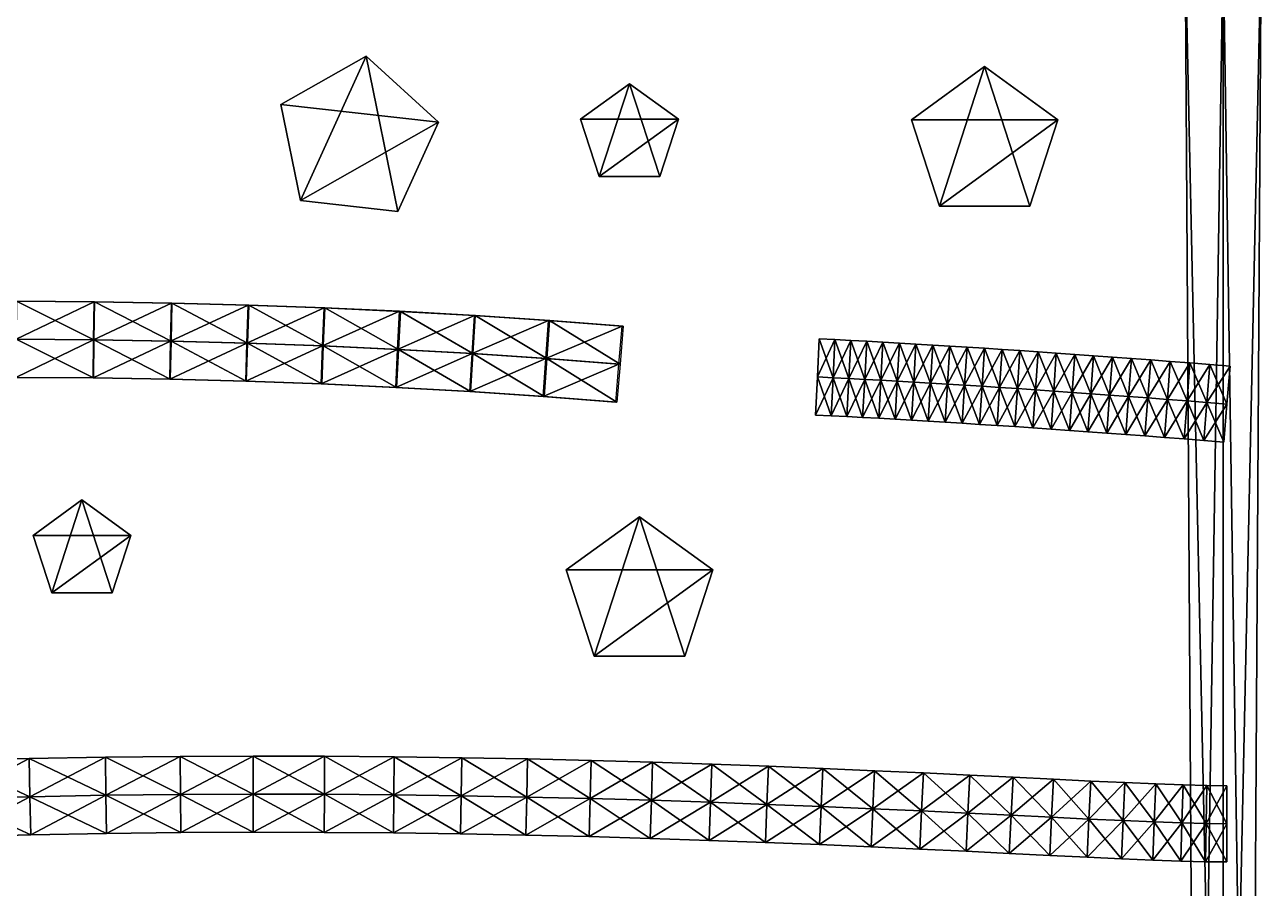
# Model space of a CAD drawing. Extents: x -2.49 to 2.49, y -2.49 to 2.49.
# Drawn here: x 0.789 to 2.491, y -1.302 to -0.114 of the extents above; entities that cross this region are included whole.
import ezdxf

# ---------------------------------------------------------------- set-up
doc = ezdxf.new("R2010")
doc.units = 0

# ---------------------------------------------------------------- blocks, each defined once
blk = doc.blocks.new('Cylinder_022_Cylinder_023')
mesh = blk.add_polyface()
corners = [(1.621405, -0.194912, -0.06096), (1.621405, -0.194912, 0.06096), (1.688658, -0.243774, 0.06096), (1.688658, -0.243774, -0.06096), (1.662969, -0.322834, 0.06096), (1.662969, -0.322834, -0.06096), (1.57984, -0.322834, 0.06096), (1.57984, -0.322834, -0.06096), (1.554152, -0.243774, 0.06096), (1.554152, -0.243774, -0.06096)]
mesh.append_faces([[corners[k] for k in face] for face in [(0, 1, 2), (0, 2, 3), (3, 2, 4), (3, 4, 5), (5, 4, 6), (5, 6, 7), (2, 1, 8), (2, 8, 6), (6, 4, 2), (9, 8, 1), (9, 1, 0), (7, 6, 8), (7, 8, 9), (0, 3, 5), (0, 5, 7), (7, 9, 0)]])
blk = doc.blocks.new('Cylinder_023_Cylinder_024')
mesh = blk.add_polyface()
corners = [(1.258946, -0.156832, -0.06096), (1.258946, -0.156832, 0.06096), (1.358599, -0.24803, 0.06096), (1.358599, -0.24803, -0.06096), (1.302658, -0.370987, 0.06096), (1.302659, -0.370987, -0.06096), (1.168433, -0.355781, 0.06096), (1.168433, -0.355781, -0.06096), (1.141417, -0.223426, 0.06096), (1.141417, -0.223425, -0.06096)]
mesh.append_faces([[corners[k] for k in face] for face in [(0, 1, 2), (0, 2, 3), (3, 2, 4), (3, 4, 5), (5, 4, 6), (5, 6, 7), (2, 1, 8), (2, 8, 6), (6, 4, 2), (9, 8, 1), (9, 1, 0), (7, 6, 8), (7, 8, 9), (0, 3, 5), (0, 5, 7), (7, 9, 0)]])
blk = doc.blocks.new('Cylinder_024_Cylinder_025')
mesh = blk.add_polyface()
corners = [(1.635283, -0.790905, -0.063155), (1.635283, -0.790905, 0.06096), (1.736162, -0.864197, 0.06096), (1.736162, -0.864197, -0.063155), (1.69763, -0.982787, 0.06096), (1.69763, -0.982788, -0.063156), (1.572936, -0.982788, 0.06096), (1.572936, -0.982788, -0.063156), (1.534404, -0.864197, 0.06096), (1.534404, -0.864197, -0.063155)]
mesh.append_faces([[corners[k] for k in face] for face in [(0, 1, 2), (0, 2, 3), (3, 2, 4), (3, 4, 5), (5, 4, 6), (5, 6, 7), (2, 1, 8), (2, 8, 6), (6, 4, 2), (9, 8, 1), (9, 1, 0), (7, 6, 8), (7, 8, 9), (0, 3, 5), (0, 5, 7), (7, 9, 0)]])
blk = doc.blocks.new('Cylinder_21')
mesh = blk.add_polyface()
corners = [(0.867697, -0.767936, -0.06096), (0.867697, -0.767936, 0.06096), (0.93495, -0.816797, 0.06096), (0.93495, -0.816798, -0.06096), (0.909262, -0.895858, 0.06096), (0.909262, -0.895858, -0.06096), (0.826133, -0.895858, 0.06096), (0.826133, -0.895858, -0.06096), (0.800445, -0.816798, 0.06096), (0.800445, -0.816798, -0.06096)]
mesh.append_faces([[corners[k] for k in face] for face in [(0, 1, 2), (0, 2, 3), (3, 2, 4), (3, 4, 5), (5, 4, 6), (5, 6, 7), (2, 1, 8), (2, 8, 6), (6, 4, 2), (9, 8, 1), (9, 1, 0), (7, 6, 8), (7, 8, 9), (0, 3, 5), (0, 5, 7), (7, 9, 0)]])
blk = doc.blocks.new('Cylinder_22')
mesh = blk.add_polyface()
corners = [(2.110223, -0.171419, -0.063155), (2.110222, -0.171419, 0.06096), (2.211101, -0.244712, 0.06096), (2.211102, -0.244712, -0.063155), (2.172569, -0.363302, 0.06096), (2.172569, -0.363302, -0.063155), (2.047875, -0.363302, 0.06096), (2.047875, -0.363302, -0.063155), (2.009343, -0.244712, 0.06096), (2.009343, -0.244712, -0.063155)]
mesh.append_faces([[corners[k] for k in face] for face in [(0, 1, 2), (0, 2, 3), (3, 2, 4), (3, 4, 5), (5, 4, 6), (5, 6, 7), (2, 1, 8), (2, 8, 6), (6, 4, 2), (9, 8, 1), (9, 1, 0), (7, 6, 8), (7, 8, 9), (0, 3, 5), (0, 5, 7), (7, 9, 0)]])
blk = doc.blocks.new('NurbsCircle_NurbsCircle_020')
mesh = blk.add_polyface()
corners = [(0, -2.438564, 0.000015), (-2.438517, -2.438516, 0.000015), (-2.401425, -2.401424, 0.000015), (0, -2.386109, 0.000015), (0, -2.491019, 0.000015), (-2.475608, -2.475608, 0.000015), (0, -2.49102, 0.05247), (-2.475608, -2.475608, 0.05247), (0, -2.491019, 0.104925), (-2.475607, -2.475608, 0.104926), (0, -2.438565, 0.104926), (-2.438517, -2.438516, 0.104925), (0, -2.38611, 0.104926), (-2.401424, -2.401424, 0.104926), (0, -2.386109, 0.05247), (-2.401425, -2.401425, 0.05247), (-2.438565, 0, 0.000015), (-2.386109, 0, 0.000015), (-2.491019, 0, 0.000015), (-2.491019, 0, 0.052471), (-2.491019, 0, 0.104926), (-2.438565, 0, 0.104926), (-2.386109, 0, 0.104926), (-2.386109, 0, 0.052471), (-2.438517, 2.438517, 0.000016), (-2.401424, 2.401424, 0.000015), (-2.475608, 2.475608, 0.000016), (-2.475608, 2.475608, 0.052471), (-2.475608, 2.475608, 0.104926), (-2.438517, 2.438517, 0.104926), (-2.401424, 2.401425, 0.104927), (-2.401424, 2.401424, 0.052471), (0, 2.438565, 0.000016), (0, 2.386109, 0.000016), (0, 2.49102, 0.000016), (0, 2.49102, 0.052471), (0, 2.49102, 0.104927), (0, 2.438565, 0.104926), (0, 2.386109, 0.104926), (0, 2.386109, 0.052471), (2.438517, 2.438516, 0.000016), (2.401425, 2.401424, 0.000016), (2.475608, 2.475608, 0.000016), (2.475608, 2.475608, 0.052471), (2.475607, 2.475608, 0.104926), (2.438517, 2.438516, 0.104926), (2.401425, 2.401424, 0.104926), (2.401425, 2.401424, 0.052472), (2.438565, 0, 0.000015), (2.386109, 0, 0.000015), (2.491019, 0, 0.000015), (2.49102, 0, 0.05247), (2.491019, 0, 0.104926), (2.438565, 0, 0.104926), (2.386109, 0, 0.104926), (2.386109, 0, 0.05247), (2.438516, -2.438517, 0.000015), (2.401424, -2.401424, 0.000015), (2.475608, -2.475607, 0.000015), (2.475608, -2.475607, 0.05247), (2.475608, -2.475607, 0.104925), (2.438516, -2.438517, 0.104926), (2.401425, -2.401425, 0.104926), (2.401425, -2.401425, 0.05247)]
mesh.append_faces([[corners[k] for k in face] for face in [(0, 1, 2), (0, 2, 3), (4, 5, 1), (4, 1, 0), (6, 7, 5), (6, 5, 4), (8, 9, 7), (8, 7, 6), (10, 11, 9), (10, 9, 8), (12, 13, 11), (12, 11, 10), (14, 15, 13), (14, 13, 12), (3, 2, 15), (3, 15, 14), (1, 16, 17), (1, 17, 2), (5, 18, 16), (5, 16, 1), (7, 19, 18), (7, 18, 5), (9, 20, 19), (9, 19, 7), (11, 21, 20), (11, 20, 9), (13, 22, 21), (13, 21, 11), (15, 23, 22), (15, 22, 13), (2, 17, 23), (2, 23, 15), (16, 24, 25), (16, 25, 17), (18, 26, 24), (18, 24, 16), (19, 27, 26), (19, 26, 18), (20, 28, 27), (20, 27, 19), (21, 29, 28), (21, 28, 20), (22, 30, 29), (22, 29, 21), (23, 31, 30), (23, 30, 22), (17, 25, 31), (17, 31, 23), (24, 32, 33), (24, 33, 25), (26, 34, 32), (26, 32, 24), (27, 35, 34), (27, 34, 26), (28, 36, 35), (28, 35, 27), (29, 37, 36), (29, 36, 28), (30, 38, 37), (30, 37, 29), (31, 39, 38), (31, 38, 30), (25, 33, 39), (25, 39, 31), (32, 40, 41), (32, 41, 33), (34, 42, 40), (34, 40, 32), (35, 43, 42), (35, 42, 34), (36, 44, 43), (36, 43, 35), (37, 45, 44), (37, 44, 36), (38, 46, 45), (38, 45, 37), (39, 47, 46), (39, 46, 38), (33, 41, 47), (33, 47, 39), (40, 48, 49), (40, 49, 41), (42, 50, 48), (42, 48, 40), (43, 51, 50), (43, 50, 42), (44, 52, 51), (44, 51, 43), (45, 53, 52), (45, 52, 44), (46, 54, 53), (46, 53, 45), (47, 55, 54), (47, 54, 46), (41, 49, 55), (41, 55, 47), (48, 56, 57), (48, 57, 49), (50, 58, 56), (50, 56, 48), (51, 59, 58), (51, 58, 50), (52, 60, 59), (52, 59, 51), (53, 61, 60), (53, 60, 52), (54, 62, 61), (54, 61, 53), (55, 63, 62), (55, 62, 54), (49, 57, 63), (49, 63, 55), (56, 0, 3), (56, 3, 57), (58, 4, 0), (58, 0, 56), (59, 6, 4), (59, 4, 58), (60, 8, 6), (60, 6, 59), (61, 10, 8), (61, 8, 60), (62, 12, 10), (62, 10, 61), (63, 14, 12), (63, 12, 62), (57, 3, 14), (57, 14, 63)]])
blk = doc.blocks.new('NurbsPath_003_NurbsPath_004')
mesh = blk.add_polyface()
corners = [(0.583247, -1.235125, -0.000902), (0.691146, -1.231523, -0.000902), (0.691146, -1.231523, 0.051553), (0.689599, -1.17909, -0.000902), (0.796104, -1.176361, -0.000902), (0.797254, -1.228804, -0.000902), (0.688051, -1.126658, -0.000902), (0.794954, -1.123918, -0.000902), (0.688052, -1.126658, 0.051553), (0.794954, -1.123918, 0.051553), (0.688051, -1.126657, 0.104009), (0.794954, -1.123918, 0.104009), (0.689599, -1.17909, 0.104009), (0.796104, -1.176361, 0.104009), (0.691146, -1.231523, 0.104009), (0.797254, -1.228804, 0.104008), (0.797254, -1.228804, 0.051553), (0.900669, -1.174455, -0.000902), (0.90144, -1.226905, -0.000902), (0.899898, -1.122005, -0.000902), (0.899898, -1.122005, 0.051553), (0.899898, -1.122005, 0.104008), (0.900668, -1.174455, 0.104008), (0.901439, -1.226904, 0.104009), (0.901439, -1.226905, 0.051553), (1.002751, -1.120856, -0.000902), (1.002751, -1.120857, 0.051553)]
mesh.append_faces([[corners[k] for k in face] for face in [(0, 1, 2), (3, 4, 5), (3, 5, 1), (6, 7, 4), (6, 4, 3), (8, 9, 7), (8, 7, 6), (10, 11, 9), (10, 9, 8), (12, 13, 11), (12, 11, 10), (14, 15, 13), (14, 13, 12), (2, 16, 15), (2, 15, 14), (1, 5, 16), (1, 16, 2), (4, 17, 18), (4, 18, 5), (7, 19, 17), (7, 17, 4), (9, 20, 19), (9, 19, 7), (11, 21, 20), (11, 20, 9), (13, 22, 21), (13, 21, 11), (15, 23, 22), (15, 22, 13), (16, 24, 23), (16, 23, 15), (5, 18, 24), (5, 24, 16), (20, 25, 19), (21, 26, 20)]])
mesh = blk.add_polyface()
corners = [(0.900669, -1.174455, -0.000902), (1.00316, -1.173311, -0.000902), (1.00357, -1.225764, -0.000902), (0.90144, -1.226905, -0.000902), (0.899898, -1.122005, -0.000902), (1.002751, -1.120856, -0.000902), (0.899898, -1.122005, 0.051553), (1.002751, -1.120857, 0.051553), (0.899898, -1.122005, 0.104008), (1.002751, -1.120857, 0.104009), (0.900668, -1.174455, 0.104008), (1.00316, -1.173311, 0.104008), (0.901439, -1.226904, 0.104009), (1.00357, -1.225764, 0.104008), (0.901439, -1.226905, 0.051553), (1.00357, -1.225764, 0.051553), (1.103448, -1.172864, -0.000902), (1.103514, -1.22532, -0.000902), (1.103382, -1.120409, -0.000902), (1.103382, -1.120409, 0.051553), (1.103382, -1.120409, 0.104008), (1.103448, -1.172864, 0.104008), (1.103514, -1.22532, 0.104009), (1.103514, -1.22532, 0.051553), (1.201141, -1.225508, -0.000902), (1.2014, -1.173053, -0.000902), (1.2014, -1.173053, 0.104008), (1.20114, -1.225508, 0.104008), (1.20114, -1.225507, 0.051553)]
mesh.append_faces([[corners[k] for k in face] for face in [(0, 1, 2), (0, 2, 3), (4, 5, 1), (4, 1, 0), (6, 7, 5), (8, 9, 7), (10, 11, 9), (10, 9, 8), (12, 13, 11), (12, 11, 10), (14, 15, 13), (14, 13, 12), (3, 2, 15), (3, 15, 14), (1, 16, 17), (1, 17, 2), (5, 18, 16), (5, 16, 1), (7, 19, 18), (7, 18, 5), (9, 20, 19), (9, 19, 7), (11, 21, 20), (11, 20, 9), (13, 22, 21), (13, 21, 11), (15, 23, 22), (15, 22, 13), (2, 17, 23), (2, 23, 15), (16, 24, 17), (18, 25, 16), (22, 26, 21), (23, 27, 22), (17, 28, 23)]])
mesh = blk.add_polyface()
corners = [(1.103448, -1.172864, -0.000902), (1.2014, -1.173053, -0.000902), (1.201141, -1.225508, -0.000902), (1.103382, -1.120409, -0.000902), (1.20166, -1.120598, -0.000902), (1.103382, -1.120409, 0.051553), (1.201659, -1.120598, 0.051553), (1.103382, -1.120409, 0.104008), (1.20166, -1.120598, 0.104009), (1.103448, -1.172864, 0.104008), (1.2014, -1.173053, 0.104008), (1.103514, -1.22532, 0.104009), (1.20114, -1.225508, 0.104008), (1.103514, -1.22532, 0.051553), (1.20114, -1.225507, 0.051553), (1.103514, -1.22532, -0.000902), (1.296885, -1.173814, -0.000902), (1.296318, -1.226266, -0.000903), (1.297453, -1.121361, -0.000902), (1.297453, -1.121362, 0.051553), (1.297453, -1.121361, 0.104009), (1.296885, -1.173814, 0.104009), (1.296317, -1.226266, 0.104009), (1.296317, -1.226266, 0.051553), (1.388913, -1.227533, -0.000902), (1.389772, -1.175085, -0.000902), (1.39063, -1.122636, -0.000902), (1.390629, -1.122636, 0.051553), (1.39063, -1.122636, 0.104009), (1.389772, -1.175084, 0.104009), (1.388914, -1.227533, 0.104009), (1.388914, -1.227533, 0.051553)]
mesh.append_faces([[corners[k] for k in face] for face in [(0, 1, 2), (3, 4, 1), (5, 6, 4), (5, 4, 3), (7, 8, 6), (7, 6, 5), (9, 10, 8), (9, 8, 7), (11, 12, 10), (13, 14, 12), (15, 2, 14), (1, 16, 17), (1, 17, 2), (4, 18, 16), (4, 16, 1), (6, 19, 18), (6, 18, 4), (8, 20, 19), (8, 19, 6), (10, 21, 20), (10, 20, 8), (12, 22, 21), (12, 21, 10), (14, 23, 22), (14, 22, 12), (2, 17, 23), (2, 23, 14), (16, 24, 17), (18, 25, 16), (19, 26, 18), (20, 27, 19), (21, 28, 20), (22, 29, 21), (23, 30, 22), (17, 31, 23)]])
mesh = blk.add_polyface()
corners = [(1.296885, -1.173814, -0.000902), (1.389772, -1.175085, -0.000902), (1.388913, -1.227533, -0.000902), (1.297453, -1.121361, -0.000902), (1.39063, -1.122636, -0.000902), (1.297453, -1.121362, 0.051553), (1.390629, -1.122636, 0.051553), (1.297453, -1.121361, 0.104009), (1.39063, -1.122636, 0.104009), (1.296885, -1.173814, 0.104009), (1.389772, -1.175084, 0.104009), (1.296317, -1.226266, 0.104009), (1.388914, -1.227533, 0.104009), (1.296317, -1.226266, 0.051553), (1.388914, -1.227533, 0.051553), (1.296318, -1.226266, -0.000903), (1.479928, -1.176801, -0.000902), (1.478797, -1.229244, -0.000902), (1.481058, -1.124358, -0.000902), (1.481058, -1.124358, 0.051553), (1.481058, -1.124358, 0.104009), (1.479928, -1.176801, 0.104009), (1.478798, -1.229245, 0.104009), (1.478798, -1.229245, 0.051553), (1.565839, -1.231339, -0.000902), (1.567222, -1.178901, -0.000902), (1.568606, -1.126464, -0.000902), (1.568606, -1.126464, 0.051553), (1.568606, -1.126464, 0.104009), (1.565839, -1.231339, 0.104009), (1.567222, -1.178902, 0.104009), (1.565839, -1.231339, 0.051553)]
mesh.append_faces([[corners[k] for k in face] for face in [(0, 1, 2), (3, 4, 1), (5, 6, 4), (7, 8, 6), (9, 10, 8), (11, 12, 10), (13, 14, 12), (15, 2, 14), (1, 16, 17), (1, 17, 2), (4, 18, 16), (4, 16, 1), (6, 19, 18), (6, 18, 4), (8, 20, 19), (8, 19, 6), (10, 21, 20), (10, 20, 8), (12, 22, 21), (12, 21, 10), (14, 23, 22), (14, 22, 12), (2, 17, 23), (2, 23, 14), (16, 24, 17), (18, 25, 16), (19, 26, 18), (20, 27, 19), (21, 28, 20), (22, 29, 30), (22, 30, 21), (23, 31, 29), (23, 29, 22), (17, 24, 31), (17, 31, 23)]])
mesh = blk.add_polyface()
corners = [(1.479928, -1.176801, -0.000902), (1.567222, -1.178901, -0.000902), (1.565839, -1.231339, -0.000902), (1.481058, -1.124358, -0.000902), (1.568606, -1.126464, -0.000902), (1.481058, -1.124358, 0.051553), (1.568606, -1.126464, 0.051553), (1.481058, -1.124358, 0.104009), (1.568606, -1.126464, 0.104009), (1.479928, -1.176801, 0.104009), (1.567222, -1.178902, 0.104009), (1.651524, -1.181322, -0.000902), (1.649906, -1.233753, -0.000902), (1.653142, -1.128892, -0.000902), (1.653142, -1.128892, 0.051553), (1.653142, -1.128892, 0.104009), (1.651524, -1.181322, 0.104009), (1.565839, -1.231339, 0.104009), (1.649906, -1.233753, 0.104009), (1.565839, -1.231339, 0.051553), (1.649906, -1.233753, 0.051553), (1.7327, -1.184001, -0.000902), (1.730869, -1.236425, -0.000902), (1.734532, -1.131578, -0.000902), (1.734532, -1.131578, 0.051553), (1.7327, -1.184001, 0.104009), (1.734531, -1.131578, 0.104009), (1.730869, -1.236425, 0.104009), (1.730869, -1.236425, 0.051553)]
mesh.append_faces([[corners[k] for k in face] for face in [(0, 1, 2), (3, 4, 1), (5, 6, 4), (7, 8, 6), (9, 10, 8), (1, 11, 12), (1, 12, 2), (4, 13, 11), (4, 11, 1), (6, 14, 13), (6, 13, 4), (8, 15, 14), (8, 14, 6), (10, 16, 15), (10, 15, 8), (17, 18, 16), (17, 16, 10), (19, 20, 18), (19, 18, 17), (2, 12, 20), (2, 20, 19), (11, 21, 22), (11, 22, 12), (13, 23, 21), (13, 21, 11), (14, 23, 13), (15, 24, 14), (16, 25, 26), (16, 26, 15), (18, 27, 25), (18, 25, 16), (20, 28, 27), (20, 27, 18), (12, 22, 28), (12, 28, 20)]])
mesh = blk.add_polyface()
corners = [(1.653142, -1.128892, 0.051553), (1.734532, -1.131578, 0.051553), (1.734532, -1.131578, -0.000902), (1.653142, -1.128892, 0.104009), (1.734531, -1.131578, 0.104009), (1.7327, -1.184001, -0.000902), (1.81062, -1.186875, -0.000902), (1.808597, -1.239291, -0.000902), (1.730869, -1.236425, -0.000902), (1.812644, -1.134458, -0.000902), (1.812644, -1.134458, 0.051554), (1.812643, -1.134458, 0.104009), (1.7327, -1.184001, 0.104009), (1.81062, -1.186874, 0.104009), (1.730869, -1.236425, 0.104009), (1.808597, -1.239291, 0.104009), (1.730869, -1.236425, 0.051553), (1.808597, -1.239291, 0.051554), (1.885154, -1.18988, -0.000902), (1.882962, -1.242289, -0.000902), (1.887343, -1.137469, -0.000902), (1.887343, -1.13747, 0.051554), (1.887343, -1.13747, 0.104009), (1.885154, -1.189879, 0.104009), (1.882962, -1.242289, 0.104009), (1.882962, -1.242289, 0.051553), (1.953834, -1.245357, 0.104009)]
mesh.append_faces([[corners[k] for k in face] for face in [(0, 1, 2), (3, 4, 1), (5, 6, 7), (5, 7, 8), (2, 9, 6), (2, 6, 5), (1, 10, 9), (1, 9, 2), (4, 11, 10), (4, 10, 1), (12, 13, 11), (12, 11, 4), (14, 15, 13), (14, 13, 12), (16, 17, 15), (16, 15, 14), (8, 7, 17), (8, 17, 16), (6, 18, 19), (6, 19, 7), (9, 20, 18), (9, 18, 6), (10, 21, 20), (10, 20, 9), (11, 22, 21), (11, 21, 10), (13, 23, 22), (13, 22, 11), (15, 24, 23), (15, 23, 13), (17, 25, 24), (17, 24, 15), (7, 19, 25), (7, 25, 17), (25, 26, 24)]])
mesh = blk.add_polyface()
corners = [(1.885154, -1.18988, -0.000902), (1.956166, -1.192954, -0.000902), (1.953834, -1.245357, -0.000902), (1.882962, -1.242289, -0.000902), (1.887343, -1.137469, -0.000902), (1.958498, -1.14055, -0.000902), (1.887343, -1.13747, 0.051554), (1.958498, -1.14055, 0.051553), (1.887343, -1.13747, 0.104009), (1.958499, -1.14055, 0.104009), (1.885154, -1.189879, 0.104009), (1.956166, -1.192954, 0.104009), (1.882962, -1.242289, 0.104009), (1.953834, -1.245357, 0.104009), (1.882962, -1.242289, 0.051553), (1.953834, -1.245356, 0.051553), (2.023529, -1.196033, -0.000902), (2.021086, -1.248432, -0.000902), (2.025973, -1.143634, -0.000902), (2.025972, -1.143635, 0.051553), (2.025972, -1.143635, 0.104009), (2.023529, -1.196033, 0.104009), (2.021086, -1.248432, 0.104009), (2.021085, -1.248432, 0.051554), (2.084589, -1.251451, -0.000902), (2.087109, -1.199056, 0.104009), (2.084589, -1.251451, 0.104009), (2.084588, -1.25145, 0.051553)]
mesh.append_faces([[corners[k] for k in face] for face in [(0, 1, 2), (0, 2, 3), (4, 5, 1), (4, 1, 0), (6, 7, 5), (6, 5, 4), (8, 9, 7), (8, 7, 6), (10, 11, 9), (10, 9, 8), (12, 13, 11), (12, 11, 10), (14, 15, 13), (3, 2, 15), (3, 15, 14), (1, 16, 17), (1, 17, 2), (5, 18, 16), (5, 16, 1), (7, 19, 18), (7, 18, 5), (9, 20, 19), (9, 19, 7), (11, 21, 20), (11, 20, 9), (13, 22, 21), (13, 21, 11), (15, 23, 22), (15, 22, 13), (2, 17, 23), (2, 23, 15), (16, 24, 17), (22, 25, 21), (23, 26, 22), (17, 27, 23)]])
mesh = blk.add_polyface()
corners = [(2.023529, -1.196033, -0.000902), (2.087108, -1.199056, -0.000902), (2.084589, -1.251451, -0.000902), (2.025973, -1.143634, -0.000902), (2.089629, -1.146661, -0.000902), (2.025972, -1.143635, 0.051553), (2.089628, -1.146661, 0.051554), (2.025972, -1.143635, 0.104009), (2.089628, -1.146661, 0.104009), (2.023529, -1.196033, 0.104009), (2.087109, -1.199056, 0.104009), (2.021086, -1.248432, 0.104009), (2.084589, -1.251451, 0.104009), (2.021085, -1.248432, 0.051554), (2.084588, -1.25145, 0.051553), (2.021086, -1.248432, -0.000902), (2.146775, -1.201958, -0.000902), (2.144219, -1.254352, -0.000902), (2.14933, -1.149565, -0.000902), (2.14933, -1.149565, 0.051554), (2.14933, -1.149565, 0.104009), (2.146774, -1.201959, 0.104009), (2.144219, -1.254351, 0.104009), (2.144219, -1.254351, 0.051554), (2.199854, -1.257072, -0.000902), (2.202395, -1.204678, -0.000901), (2.204936, -1.152285, -0.000901), (2.204936, -1.152285, 0.104009), (2.202395, -1.204679, 0.104009), (2.199854, -1.257072, 0.104009), (2.199854, -1.257073, 0.051554)]
mesh.append_faces([[corners[k] for k in face] for face in [(0, 1, 2), (3, 4, 1), (3, 1, 0), (5, 6, 4), (5, 4, 3), (7, 8, 6), (7, 6, 5), (9, 10, 8), (9, 8, 7), (11, 12, 10), (13, 14, 12), (15, 2, 14), (1, 16, 17), (1, 17, 2), (4, 18, 16), (4, 16, 1), (6, 19, 18), (6, 18, 4), (8, 20, 19), (8, 19, 6), (10, 21, 20), (10, 20, 8), (12, 22, 21), (12, 21, 10), (14, 23, 22), (14, 22, 12), (2, 17, 23), (2, 23, 14), (16, 24, 17), (18, 25, 16), (19, 26, 18), (21, 27, 20), (22, 28, 21), (23, 29, 22), (17, 30, 23)]])
mesh = blk.add_polyface()
corners = [(2.146775, -1.201958, -0.000902), (2.202395, -1.204678, -0.000901), (2.199854, -1.257072, -0.000902), (2.14933, -1.149565, -0.000902), (2.204936, -1.152285, -0.000901), (2.14933, -1.149565, 0.051554), (2.204936, -1.152285, 0.051554), (2.14933, -1.149565, 0.104009), (2.204936, -1.152285, 0.104009), (2.146774, -1.201959, 0.104009), (2.202395, -1.204679, 0.104009), (2.144219, -1.254351, 0.104009), (2.199854, -1.257072, 0.104009), (2.144219, -1.254351, 0.051554), (2.199854, -1.257073, 0.051554), (2.144219, -1.254352, -0.000902), (2.253839, -1.207153, -0.000901), (2.251375, -1.25955, -0.000902), (2.256302, -1.154755, -0.000901), (2.256302, -1.154755, 0.051554), (2.256302, -1.154755, 0.104009), (2.253839, -1.207153, 0.10401), (2.251375, -1.25955, 0.104009), (2.251376, -1.25955, 0.051554), (2.298669, -1.261723, -0.000902), (2.300973, -1.209319, -0.000901), (2.303278, -1.156913, -0.000901), (2.303278, -1.156913, 0.051554), (2.303277, -1.156913, 0.104009), (2.300973, -1.209318, 0.104009), (2.298669, -1.261723, 0.051554), (2.298669, -1.261723, 0.104009)]
mesh.append_faces([[corners[k] for k in face] for face in [(0, 1, 2), (3, 4, 1), (5, 6, 4), (7, 8, 6), (7, 6, 5), (9, 10, 8), (11, 12, 10), (13, 14, 12), (15, 2, 14), (1, 16, 17), (1, 17, 2), (4, 18, 16), (4, 16, 1), (6, 19, 18), (6, 18, 4), (8, 20, 19), (8, 19, 6), (10, 21, 20), (10, 20, 8), (12, 22, 21), (12, 21, 10), (14, 23, 22), (14, 22, 12), (2, 17, 23), (2, 23, 14), (16, 24, 17), (18, 25, 16), (19, 26, 18), (20, 27, 19), (21, 28, 20), (22, 29, 21), (23, 30, 31), (23, 31, 22), (17, 24, 30), (17, 30, 23)]])
mesh = blk.add_polyface()
corners = [(2.253839, -1.207153, -0.000901), (2.300973, -1.209319, -0.000901), (2.298669, -1.261723, -0.000902), (2.256302, -1.154755, -0.000901), (2.303278, -1.156913, -0.000901), (2.256302, -1.154755, 0.051554), (2.303278, -1.156913, 0.051554), (2.256302, -1.154755, 0.104009), (2.303277, -1.156913, 0.104009), (2.253839, -1.207153, 0.10401), (2.300973, -1.209318, 0.104009), (2.251375, -1.25955, 0.104009), (2.298669, -1.261723, 0.104009), (2.343668, -1.211111, -0.000901), (2.341633, -1.263528, -0.000902), (2.345703, -1.158695, -0.000901), (2.345703, -1.158696, 0.051554), (2.345704, -1.158696, 0.104009), (2.343668, -1.211112, 0.104009), (2.341633, -1.263528, 0.104009), (2.298669, -1.261723, 0.051554), (2.341633, -1.263528, 0.051554), (2.381791, -1.212471, -0.000901), (2.380181, -1.264902, -0.000902), (2.383401, -1.16004, -0.000901), (2.383401, -1.16004, 0.051554), (2.381791, -1.212471, 0.104009), (2.383401, -1.16004, 0.104009), (2.380182, -1.264902, 0.104009), (2.380181, -1.264901, 0.051554)]
mesh.append_faces([[corners[k] for k in face] for face in [(0, 1, 2), (3, 4, 1), (5, 6, 4), (7, 8, 6), (9, 10, 8), (11, 12, 10), (1, 13, 14), (1, 14, 2), (4, 15, 13), (4, 13, 1), (6, 16, 15), (6, 15, 4), (8, 17, 16), (8, 16, 6), (10, 18, 17), (10, 17, 8), (12, 19, 18), (12, 18, 10), (20, 21, 19), (20, 19, 12), (2, 14, 21), (2, 21, 20), (13, 22, 23), (13, 23, 14), (15, 22, 13), (16, 24, 15), (17, 25, 16), (18, 26, 27), (18, 27, 17), (19, 28, 26), (19, 26, 18), (21, 29, 28), (21, 28, 19), (14, 23, 29), (14, 29, 21)]])
mesh = blk.add_polyface()
corners = [(2.345703, -1.158695, -0.000901), (2.383401, -1.16004, -0.000901), (2.381791, -1.212471, -0.000901), (2.345703, -1.158696, 0.051554), (2.383401, -1.16004, 0.051554), (2.345704, -1.158696, 0.104009), (2.383401, -1.16004, 0.104009), (2.41521, -1.213332, -0.000901), (2.414258, -1.265779, -0.000902), (2.380181, -1.264902, -0.000902), (2.416163, -1.160886, -0.000901), (2.416162, -1.160886, 0.051554), (2.416163, -1.160886, 0.104009), (2.381791, -1.212471, 0.104009), (2.41521, -1.213332, 0.104009), (2.380182, -1.264902, 0.104009), (2.414258, -1.265779, 0.104009), (2.380181, -1.264901, 0.051554), (2.414258, -1.265779, 0.051554), (2.443794, -1.213633, -0.000901), (2.443794, -1.266089, -0.000901), (2.443794, -1.161178, -0.000902), (2.443793, -1.161178, 0.051554), (2.443793, -1.161178, 0.104009), (2.443794, -1.213634, 0.104009), (2.443795, -1.266089, 0.104009), (2.443794, -1.266089, 0.051554)]
mesh.append_faces([[corners[k] for k in face] for face in [(0, 1, 2), (3, 4, 1), (5, 6, 4), (2, 7, 8), (2, 8, 9), (1, 10, 7), (1, 7, 2), (4, 11, 10), (4, 10, 1), (6, 12, 11), (6, 11, 4), (13, 14, 12), (13, 12, 6), (15, 16, 14), (15, 14, 13), (17, 18, 16), (17, 16, 15), (9, 8, 18), (9, 18, 17), (7, 19, 20), (7, 20, 8), (10, 21, 19), (10, 19, 7), (11, 22, 21), (11, 21, 10), (12, 23, 22), (12, 22, 11), (14, 24, 23), (14, 23, 12), (16, 25, 24), (16, 24, 14), (18, 26, 25), (18, 25, 16), (8, 20, 26), (8, 26, 18)]])
blk = doc.blocks.new('NurbsPath_004_NurbsPath_005')
mesh = blk.add_polyface()
corners = [(0.66935, -0.546962, -0.008265), (0.777203, -0.546734, -0.008095), (0.777068, -0.59919, -0.008087), (0.669703, -0.599416, -0.008255), (0.668997, -0.494508, -0.008274), (0.777338, -0.494279, -0.008104), (0.668954, -0.494498, 0.044181), (0.777215, -0.49427, 0.044351), (0.668911, -0.494489, 0.096636), (0.777093, -0.494261, 0.096806), (0.669264, -0.546943, 0.096646), (0.776957, -0.546716, 0.096815), (0.669616, -0.599398, 0.096656), (0.776822, -0.599171, 0.096824), (0.669659, -0.599407, 0.0442), (0.776945, -0.59918, 0.044369), (0.884179, -0.547512, -0.007763), (0.883548, -0.599963, -0.007756), (0.88481, -0.49506, -0.007771), (0.884607, -0.495051, 0.044684), (0.884403, -0.495041, 0.097139), (0.883772, -0.547492, 0.097147), (0.883141, -0.599944, 0.097154), (0.883345, -0.599954, 0.044699), (0.989144, -0.601737, -0.007265), (0.990279, -0.549294, -0.00727), (0.991129, -0.496839, 0.04518), (0.990843, -0.496829, 0.097635), (0.989708, -0.549272, 0.09764), (0.988574, -0.601715, 0.097645), (0.988859, -0.601726, 0.04519)]
mesh.append_faces([[corners[k] for k in face] for face in [(0, 1, 2), (0, 2, 3), (4, 5, 1), (6, 7, 5), (8, 9, 7), (10, 11, 9), (12, 13, 11), (12, 11, 10), (14, 15, 13), (14, 13, 12), (3, 2, 15), (3, 15, 14), (1, 16, 17), (1, 17, 2), (5, 18, 16), (5, 16, 1), (7, 19, 18), (7, 18, 5), (9, 20, 19), (9, 19, 7), (11, 21, 20), (11, 20, 9), (13, 22, 21), (13, 21, 11), (15, 23, 22), (15, 22, 13), (2, 17, 23), (2, 23, 15), (16, 24, 17), (18, 25, 16), (20, 26, 19), (21, 27, 20), (22, 28, 21), (23, 29, 22), (17, 30, 23)]])
mesh = blk.add_polyface()
corners = [(0.884179, -0.547512, -0.007763), (0.990279, -0.549294, -0.00727), (0.989144, -0.601737, -0.007265), (0.88481, -0.49506, -0.007771), (0.991414, -0.496851, -0.007275), (0.884607, -0.495051, 0.044684), (0.991129, -0.496839, 0.04518), (0.884403, -0.495041, 0.097139), (0.990843, -0.496829, 0.097635), (0.883772, -0.547492, 0.097147), (0.989708, -0.549272, 0.09764), (0.883141, -0.599944, 0.097154), (0.988574, -0.601715, 0.097645), (0.883345, -0.599954, 0.044699), (0.988859, -0.601726, 0.04519), (0.883548, -0.599963, -0.007756), (1.095502, -0.552081, -0.006614), (1.093856, -0.604511, -0.006612), (1.09715, -0.499652, -0.006615), (1.096781, -0.499638, 0.045839), (1.096412, -0.499625, 0.098293), (1.094765, -0.552055, 0.098295), (1.093118, -0.604484, 0.098296), (1.093487, -0.604497, 0.045842), (1.197682, -0.608284, -0.005798), (1.19985, -0.555873, -0.005795), (1.202017, -0.503463, -0.005793), (1.201563, -0.503446, 0.046661), (1.20111, -0.50343, 0.099114), (1.198943, -0.555841, 0.099112), (1.197229, -0.608268, 0.046655), (1.196776, -0.608252, 0.099109)]
mesh.append_faces([[corners[k] for k in face] for face in [(0, 1, 2), (3, 4, 1), (5, 6, 4), (5, 4, 3), (7, 8, 6), (9, 10, 8), (11, 12, 10), (13, 14, 12), (15, 2, 14), (1, 16, 17), (1, 17, 2), (4, 18, 16), (4, 16, 1), (6, 19, 18), (6, 18, 4), (8, 20, 19), (8, 19, 6), (10, 21, 20), (10, 20, 8), (12, 22, 21), (12, 21, 10), (14, 23, 22), (14, 22, 12), (2, 17, 23), (2, 23, 14), (16, 24, 17), (18, 25, 16), (19, 26, 18), (20, 27, 19), (21, 28, 20), (22, 29, 21), (23, 30, 31), (23, 31, 22), (17, 24, 30), (17, 30, 23)]])
mesh = blk.add_polyface()
corners = [(1.095502, -0.552081, -0.006614), (1.19985, -0.555873, -0.005795), (1.197682, -0.608284, -0.005798), (1.09715, -0.499652, -0.006615), (1.202017, -0.503463, -0.005793), (1.096781, -0.499638, 0.045839), (1.201563, -0.503446, 0.046661), (1.096412, -0.499625, 0.098293), (1.20111, -0.50343, 0.099114), (1.094765, -0.552055, 0.098295), (1.198943, -0.555841, 0.099112), (1.093118, -0.604484, 0.098296), (1.196776, -0.608252, 0.099109), (1.303321, -0.56067, -0.004815), (1.300625, -0.613056, -0.004822), (1.306015, -0.508284, -0.004807), (1.305476, -0.508264, 0.047645), (1.304937, -0.508243, 0.100098), (1.302241, -0.56063, 0.10009), (1.299546, -0.613016, 0.100083), (1.197229, -0.608268, 0.046655), (1.300085, -0.613036, 0.04763), (1.405915, -0.566472, -0.003673), (1.402683, -0.618828, -0.003686), (1.409147, -0.514117, -0.003659), (1.40852, -0.514091, 0.048792), (1.404661, -0.566422, 0.101231), (1.407893, -0.514066, 0.101244), (1.401429, -0.618777, 0.101218), (1.402056, -0.618803, 0.048766)]
mesh.append_faces([[corners[k] for k in face] for face in [(0, 1, 2), (3, 4, 1), (5, 6, 4), (7, 8, 6), (9, 10, 8), (11, 12, 10), (1, 13, 14), (1, 14, 2), (4, 15, 13), (4, 13, 1), (6, 16, 15), (6, 15, 4), (8, 17, 16), (8, 16, 6), (10, 18, 17), (10, 17, 8), (12, 19, 18), (12, 18, 10), (20, 21, 19), (20, 19, 12), (2, 14, 21), (2, 21, 20), (13, 22, 23), (13, 23, 14), (15, 22, 13), (16, 24, 15), (17, 25, 16), (18, 26, 27), (18, 27, 17), (19, 28, 26), (19, 26, 18), (21, 29, 28), (21, 28, 19), (14, 23, 29), (14, 29, 21)]])
mesh = blk.add_polyface()
corners = [(1.306015, -0.508284, -0.004807), (1.409147, -0.514117, -0.003659), (1.405915, -0.566472, -0.003673), (1.305476, -0.508264, 0.047645), (1.40852, -0.514091, 0.048792), (1.304937, -0.508243, 0.100098), (1.407893, -0.514066, 0.101244), (1.507633, -0.573279, -0.002368), (1.503856, -0.625598, -0.002388), (1.402683, -0.618828, -0.003686), (1.51141, -0.52096, -0.002348), (1.510694, -0.520929, 0.050103), (1.509979, -0.520897, 0.102553), (1.404661, -0.566422, 0.101231), (1.506201, -0.573217, 0.102533), (1.401429, -0.618777, 0.101218), (1.502425, -0.625536, 0.102513), (1.402056, -0.618803, 0.048766), (1.50314, -0.625567, 0.050062), (1.608474, -0.581091, -0.000901), (1.604145, -0.633367, -0.00093), (1.612803, -0.528814, -0.000873), (1.611997, -0.528776, 0.051577), (1.611192, -0.528738, 0.104026), (1.606863, -0.581015, 0.103997), (1.602535, -0.633291, 0.103969), (1.60334, -0.63333, 0.05152)]
mesh.append_faces([[corners[k] for k in face] for face in [(0, 1, 2), (3, 4, 1), (5, 6, 4), (2, 7, 8), (2, 8, 9), (1, 10, 7), (1, 7, 2), (4, 11, 10), (4, 10, 1), (6, 12, 11), (6, 11, 4), (13, 14, 12), (13, 12, 6), (15, 16, 14), (15, 14, 13), (17, 18, 16), (17, 16, 15), (9, 8, 18), (9, 18, 17), (7, 19, 20), (7, 20, 8), (10, 21, 19), (10, 19, 7), (11, 22, 21), (11, 21, 10), (12, 23, 22), (12, 22, 11), (14, 24, 23), (14, 23, 12), (16, 25, 24), (16, 24, 14), (18, 26, 25), (18, 25, 16), (8, 20, 26), (8, 26, 18)]])
blk = doc.blocks.new('NurbsPath_014_NurbsPath_015')
mesh = blk.add_polyface()
corners = [(1.880138, -0.598587, -0.000901), (1.901505, -0.599641, -0.000901), (1.898876, -0.65203, -0.000901), (1.877601, -0.650981, -0.000901), (1.882675, -0.546193, -0.000901), (1.904135, -0.547251, -0.000901), (1.882675, -0.546193, 0.051554), (1.904135, -0.547251, 0.051554), (1.882676, -0.546193, 0.104009), (1.904135, -0.547251, 0.104009), (1.880138, -0.598587, 0.104009), (1.901505, -0.599641, 0.104009), (1.877601, -0.650981, 0.104009), (1.898876, -0.65203, 0.10401), (1.877601, -0.650981, 0.051554), (1.898876, -0.65203, 0.051554), (1.923158, -0.600747, -0.000901), (1.920439, -0.653131, -0.000901), (1.925879, -0.548362, -0.000901), (1.925879, -0.548362, 0.051554), (1.925879, -0.548362, 0.104009), (1.923158, -0.600747, 0.10401), (1.920438, -0.653131, 0.10401), (1.920438, -0.653132, 0.051554), (1.945096, -0.601905, -0.000901), (1.942288, -0.654285, -0.000901), (1.947905, -0.549525, -0.000901), (1.947905, -0.549525, 0.051554), (1.945096, -0.601905, 0.104009), (1.947905, -0.549524, 0.104009), (1.942288, -0.654285, 0.10401), (1.942288, -0.654285, 0.051554)]
mesh.append_faces([[corners[k] for k in face] for face in [(0, 1, 2), (0, 2, 3), (4, 5, 1), (4, 1, 0), (6, 7, 5), (6, 5, 4), (8, 9, 7), (8, 7, 6), (10, 11, 9), (10, 9, 8), (12, 13, 11), (12, 11, 10), (14, 15, 13), (14, 13, 12), (3, 2, 15), (3, 15, 14), (1, 16, 17), (1, 17, 2), (5, 18, 16), (5, 16, 1), (7, 19, 18), (7, 18, 5), (9, 20, 19), (9, 19, 7), (11, 21, 20), (11, 20, 9), (13, 22, 21), (13, 21, 11), (15, 23, 22), (15, 22, 13), (2, 17, 23), (2, 23, 15), (16, 24, 25), (16, 25, 17), (18, 26, 24), (18, 24, 16), (19, 26, 18), (20, 27, 19), (21, 28, 29), (21, 29, 20), (22, 30, 28), (22, 28, 21), (23, 31, 30), (23, 30, 22), (17, 25, 31), (17, 31, 23)]])
mesh = blk.add_polyface()
corners = [(1.925879, -0.548362, 0.051554), (1.947905, -0.549525, 0.051554), (1.947905, -0.549525, -0.000901), (1.925879, -0.548362, 0.104009), (1.947905, -0.549524, 0.104009), (1.945096, -0.601905, -0.000901), (1.967321, -0.603115, -0.000901), (1.964426, -0.65549, -0.000901), (1.942288, -0.654285, -0.000901), (1.970215, -0.550739, -0.000901), (1.970215, -0.550739, 0.051554), (1.970215, -0.550739, 0.104009), (1.945096, -0.601905, 0.104009), (1.967321, -0.603115, 0.10401), (1.942288, -0.654285, 0.10401), (1.964426, -0.65549, 0.10401), (1.942288, -0.654285, 0.051554), (1.964426, -0.65549, 0.051554), (1.98983, -0.604377, -0.000901), (1.986851, -0.656748, -0.000901), (1.992808, -0.552006, -0.000901), (1.992807, -0.552006, 0.051554), (1.992807, -0.552006, 0.104009), (1.989829, -0.604377, 0.104009), (1.986851, -0.656748, 0.10401), (1.986852, -0.656748, 0.051554), (2.012624, -0.605691, -0.000901), (2.009565, -0.658057, -0.000901), (2.015684, -0.553325, -0.000901), (2.015684, -0.553325, 0.051554), (2.015684, -0.553325, 0.10401), (2.009565, -0.658057, 0.104009), (2.012624, -0.605691, 0.104009), (2.009565, -0.658057, 0.051554)]
mesh.append_faces([[corners[k] for k in face] for face in [(0, 1, 2), (3, 4, 1), (5, 6, 7), (5, 7, 8), (2, 9, 6), (2, 6, 5), (1, 10, 9), (1, 9, 2), (4, 11, 10), (4, 10, 1), (12, 13, 11), (12, 11, 4), (14, 15, 13), (14, 13, 12), (16, 17, 15), (16, 15, 14), (8, 7, 17), (8, 17, 16), (6, 18, 19), (6, 19, 7), (9, 20, 18), (9, 18, 6), (10, 21, 20), (10, 20, 9), (11, 22, 21), (11, 21, 10), (13, 23, 22), (13, 22, 11), (15, 24, 23), (15, 23, 13), (17, 25, 24), (17, 24, 15), (7, 19, 25), (7, 25, 17), (18, 26, 27), (18, 27, 19), (20, 26, 18), (21, 28, 20), (22, 29, 21), (23, 30, 22), (24, 31, 32), (24, 32, 23), (25, 33, 31), (25, 31, 24), (19, 27, 33), (19, 33, 25)]])
mesh = blk.add_polyface()
corners = [(1.992808, -0.552006, -0.000901), (2.015684, -0.553325, -0.000901), (2.012624, -0.605691, -0.000901), (1.992807, -0.552006, 0.051554), (2.015684, -0.553325, 0.051554), (1.992807, -0.552006, 0.104009), (2.015684, -0.553325, 0.10401), (1.989829, -0.604377, 0.104009), (2.012624, -0.605691, 0.104009), (2.035704, -0.607057, -0.000901), (2.032565, -0.659419, -0.000901), (2.009565, -0.658057, -0.000901), (2.038843, -0.554696, -0.000901), (2.038843, -0.554696, 0.051554), (2.038843, -0.554696, 0.104009), (2.035704, -0.607057, 0.10401), (2.009565, -0.658057, 0.104009), (2.032565, -0.659419, 0.104009), (2.009565, -0.658057, 0.051554), (2.032565, -0.659419, 0.051554), (2.05907, -0.608476, -0.000901), (2.055853, -0.660832, -0.000901), (2.062286, -0.556119, -0.000901), (2.062286, -0.556119, 0.051554), (2.062286, -0.556119, 0.104009), (2.05907, -0.608476, 0.104009), (2.055853, -0.660832, 0.104009), (2.055853, -0.660832, 0.051554), (2.079428, -0.662298, -0.000901), (2.082721, -0.609946, -0.000901), (2.086013, -0.557594, -0.000901), (2.086013, -0.557594, 0.051554), (2.086013, -0.557594, 0.10401), (2.082721, -0.609946, 0.104009), (2.079429, -0.662298, 0.051554), (2.079429, -0.662298, 0.104009)]
mesh.append_faces([[corners[k] for k in face] for face in [(0, 1, 2), (3, 4, 1), (5, 6, 4), (7, 8, 6), (2, 9, 10), (2, 10, 11), (1, 12, 9), (1, 9, 2), (4, 13, 12), (4, 12, 1), (6, 14, 13), (6, 13, 4), (8, 15, 14), (8, 14, 6), (16, 17, 15), (16, 15, 8), (18, 19, 17), (18, 17, 16), (11, 10, 19), (11, 19, 18), (9, 20, 21), (9, 21, 10), (12, 22, 20), (12, 20, 9), (13, 23, 22), (13, 22, 12), (14, 24, 23), (14, 23, 13), (15, 25, 24), (15, 24, 14), (17, 26, 25), (17, 25, 15), (19, 27, 26), (19, 26, 17), (10, 21, 27), (10, 27, 19), (20, 28, 21), (22, 29, 20), (23, 30, 22), (24, 31, 23), (25, 32, 24), (26, 33, 25), (27, 34, 35), (27, 35, 26), (21, 28, 34), (21, 34, 27)]])
mesh = blk.add_polyface()
corners = [(2.05907, -0.608476, -0.000901), (2.082721, -0.609946, -0.000901), (2.079428, -0.662298, -0.000901), (2.062286, -0.556119, -0.000901), (2.086013, -0.557594, -0.000901), (2.062286, -0.556119, 0.051554), (2.086013, -0.557594, 0.051554), (2.062286, -0.556119, 0.104009), (2.086013, -0.557594, 0.10401), (2.05907, -0.608476, 0.104009), (2.082721, -0.609946, 0.104009), (2.055853, -0.660832, 0.104009), (2.079429, -0.662298, 0.104009), (2.106658, -0.611468, -0.000901), (2.103291, -0.663815, -0.000901), (2.110023, -0.559121, -0.000901), (2.110023, -0.559121, 0.051554), (2.110023, -0.559121, 0.104009), (2.106657, -0.611468, 0.10401), (2.103291, -0.663816, 0.10401), (2.079429, -0.662298, 0.051554), (2.103291, -0.663815, 0.051554), (2.13088, -0.613043, -0.000901), (2.127441, -0.665385, -0.000901), (2.134318, -0.5607, -0.000901), (2.134318, -0.5607, 0.051554), (2.134317, -0.5607, 0.10401), (2.130879, -0.613043, 0.10401), (2.127441, -0.665385, 0.10401), (2.127441, -0.665385, 0.051554), (2.151877, -0.667007, -0.000901), (2.155386, -0.614669, -0.000901), (2.158894, -0.562331, -0.000901), (2.158894, -0.562331, 0.051554), (2.158895, -0.562331, 0.104009), (2.155386, -0.614669, 0.104009), (2.151877, -0.667007, 0.104009), (2.151877, -0.667007, 0.051554)]
mesh.append_faces([[corners[k] for k in face] for face in [(0, 1, 2), (3, 4, 1), (5, 6, 4), (7, 8, 6), (9, 10, 8), (11, 12, 10), (1, 13, 14), (1, 14, 2), (4, 15, 13), (4, 13, 1), (6, 16, 15), (6, 15, 4), (8, 17, 16), (8, 16, 6), (10, 18, 17), (10, 17, 8), (12, 19, 18), (12, 18, 10), (20, 21, 19), (20, 19, 12), (2, 14, 21), (2, 21, 20), (13, 22, 23), (13, 23, 14), (15, 24, 22), (15, 22, 13), (16, 25, 24), (16, 24, 15), (17, 26, 25), (17, 25, 16), (18, 27, 26), (18, 26, 17), (19, 28, 27), (19, 27, 18), (21, 29, 28), (21, 28, 19), (14, 23, 29), (14, 29, 21), (22, 30, 23), (24, 31, 22), (25, 32, 24), (26, 33, 25), (27, 34, 26), (28, 35, 27), (29, 36, 28), (23, 37, 29)]])
mesh = blk.add_polyface()
corners = [(2.13088, -0.613043, -0.000901), (2.155386, -0.614669, -0.000901), (2.151877, -0.667007, -0.000901), (2.134318, -0.5607, -0.000901), (2.158894, -0.562331, -0.000901), (2.134318, -0.5607, 0.051554), (2.158894, -0.562331, 0.051554), (2.134317, -0.5607, 0.10401), (2.158895, -0.562331, 0.104009), (2.130879, -0.613043, 0.10401), (2.155386, -0.614669, 0.104009), (2.127441, -0.665385, 0.10401), (2.151877, -0.667007, 0.104009), (2.127441, -0.665385, 0.051554), (2.151877, -0.667007, 0.051554), (2.127441, -0.665385, -0.000901), (2.180179, -0.616348, -0.000901), (2.176602, -0.668681, -0.000901), (2.183756, -0.564015, -0.000901), (2.183756, -0.564015, 0.051554), (2.183756, -0.564015, 0.104009), (2.180179, -0.616348, 0.104009), (2.176602, -0.668681, 0.104009), (2.176602, -0.668681, 0.051554), (2.205257, -0.618079, -0.000901), (2.201613, -0.670407, -0.000901), (2.208902, -0.56575, -0.000901), (2.208902, -0.56575, 0.051555), (2.208902, -0.56575, 0.10401), (2.205257, -0.618079, 0.10401), (2.201613, -0.670407, 0.104009), (2.201613, -0.670407, 0.051554), (2.226911, -0.672185, -0.000901), (2.230621, -0.619861, -0.000901), (2.234331, -0.567537, 0.104009), (2.230621, -0.619861, 0.10401), (2.226911, -0.672185, 0.104009), (2.226912, -0.672185, 0.051554)]
mesh.append_faces([[corners[k] for k in face] for face in [(0, 1, 2), (3, 4, 1), (5, 6, 4), (7, 8, 6), (9, 10, 8), (11, 12, 10), (13, 14, 12), (15, 2, 14), (1, 16, 17), (1, 17, 2), (4, 18, 16), (4, 16, 1), (6, 19, 18), (6, 18, 4), (8, 20, 19), (8, 19, 6), (10, 21, 20), (10, 20, 8), (12, 22, 21), (12, 21, 10), (14, 23, 22), (14, 22, 12), (2, 17, 23), (2, 23, 14), (16, 24, 25), (16, 25, 17), (18, 26, 24), (18, 24, 16), (19, 27, 26), (19, 26, 18), (20, 28, 27), (20, 27, 19), (21, 29, 28), (21, 28, 20), (22, 30, 29), (22, 29, 21), (23, 31, 30), (23, 30, 22), (17, 25, 31), (17, 31, 23), (24, 32, 25), (26, 33, 24), (29, 34, 28), (30, 35, 29), (31, 36, 30), (25, 37, 31)]])
mesh = blk.add_polyface()
corners = [(2.205257, -0.618079, -0.000901), (2.230621, -0.619861, -0.000901), (2.226911, -0.672185, -0.000901), (2.208902, -0.56575, -0.000901), (2.234331, -0.567537, -0.000901), (2.208902, -0.56575, 0.051555), (2.234331, -0.567537, 0.051554), (2.208902, -0.56575, 0.10401), (2.234331, -0.567537, 0.104009), (2.205257, -0.618079, 0.10401), (2.230621, -0.619861, 0.10401), (2.201613, -0.670407, 0.104009), (2.226911, -0.672185, 0.104009), (2.201613, -0.670407, 0.051554), (2.226912, -0.672185, 0.051554), (2.201613, -0.670407, -0.000901), (2.25627, -0.621696, -0.000901), (2.252496, -0.674015, -0.000901), (2.260044, -0.569377, -0.000901), (2.260044, -0.569377, 0.051554), (2.260045, -0.569377, 0.10401), (2.25627, -0.621696, 0.104009), (2.252496, -0.674015, 0.10401), (2.252496, -0.674016, 0.051554), (2.282204, -0.623583, -0.000901), (2.278367, -0.675898, -0.000901), (2.286041, -0.571268, -0.000901), (2.286041, -0.571268, 0.051554), (2.286041, -0.571268, 0.104009), (2.282204, -0.623583, 0.10401), (2.278367, -0.675898, 0.104009), (2.278367, -0.675897, 0.051554), (2.304525, -0.677832, -0.000901), (2.308424, -0.625522, 0.10401), (2.304526, -0.677832, 0.10401), (2.304526, -0.677832, 0.051554)]
mesh.append_faces([[corners[k] for k in face] for face in [(0, 1, 2), (3, 4, 1), (5, 6, 4), (5, 4, 3), (7, 8, 6), (7, 6, 5), (9, 10, 8), (11, 12, 10), (13, 14, 12), (15, 2, 14), (1, 16, 17), (1, 17, 2), (4, 18, 16), (4, 16, 1), (6, 19, 18), (6, 18, 4), (8, 20, 19), (8, 19, 6), (10, 21, 20), (10, 20, 8), (12, 22, 21), (12, 21, 10), (14, 23, 22), (14, 22, 12), (2, 17, 23), (2, 23, 14), (16, 24, 25), (16, 25, 17), (18, 26, 24), (18, 24, 16), (19, 27, 26), (19, 26, 18), (20, 28, 27), (20, 27, 19), (21, 29, 28), (21, 28, 20), (22, 30, 29), (22, 29, 21), (23, 31, 30), (23, 30, 22), (17, 25, 31), (17, 31, 23), (24, 32, 25), (30, 33, 29), (31, 34, 30), (25, 35, 31)]])
mesh = blk.add_polyface()
corners = [(2.282204, -0.623583, -0.000901), (2.308424, -0.625522, -0.000901), (2.304525, -0.677832, -0.000901), (2.286041, -0.571268, -0.000901), (2.312323, -0.573211, -0.000901), (2.286041, -0.571268, 0.051554), (2.312323, -0.573211, 0.051554), (2.286041, -0.571268, 0.104009), (2.312323, -0.573211, 0.10401), (2.282204, -0.623583, 0.10401), (2.308424, -0.625522, 0.10401), (2.278367, -0.675898, 0.104009), (2.304526, -0.677832, 0.10401), (2.278367, -0.675897, 0.051554), (2.304526, -0.677832, 0.051554), (2.278367, -0.675898, -0.000901), (2.33493, -0.627513, -0.000901), (2.33097, -0.679818, -0.000901), (2.338888, -0.575207, -0.000901), (2.338888, -0.575207, 0.051554), (2.338888, -0.575207, 0.104009), (2.334929, -0.627513, 0.104009), (2.330971, -0.679818, 0.104009), (2.33097, -0.679818, 0.051554), (2.361721, -0.629556, -0.000901), (2.357702, -0.681857, -0.000901), (2.365738, -0.577254, -0.000901), (2.365739, -0.577254, 0.051554), (2.365738, -0.577254, 0.104009), (2.36172, -0.629556, 0.10401), (2.357702, -0.681857, 0.10401), (2.357702, -0.681857, 0.051554), (2.384721, -0.683948, 0.10401), (2.384722, -0.683948, 0.051554)]
mesh.append_faces([[corners[k] for k in face] for face in [(0, 1, 2), (3, 4, 1), (3, 1, 0), (5, 6, 4), (5, 4, 3), (7, 8, 6), (7, 6, 5), (9, 10, 8), (9, 8, 7), (11, 12, 10), (13, 14, 12), (15, 2, 14), (1, 16, 17), (1, 17, 2), (4, 18, 16), (4, 16, 1), (6, 19, 18), (6, 18, 4), (8, 20, 19), (8, 19, 6), (10, 21, 20), (10, 20, 8), (12, 22, 21), (12, 21, 10), (14, 23, 22), (14, 22, 12), (2, 17, 23), (2, 23, 14), (16, 24, 25), (16, 25, 17), (18, 26, 24), (18, 24, 16), (19, 27, 26), (19, 26, 18), (20, 28, 27), (20, 27, 19), (21, 29, 28), (21, 28, 20), (22, 30, 29), (22, 29, 21), (23, 31, 30), (23, 30, 22), (17, 25, 31), (17, 31, 23), (31, 32, 30), (25, 33, 31)]])
mesh = blk.add_polyface()
corners = [(2.361721, -0.629556, -0.000901), (2.388796, -0.631651, -0.000901), (2.384721, -0.683948, -0.000901), (2.357702, -0.681857, -0.000901), (2.365738, -0.577254, -0.000901), (2.392871, -0.579354, -0.000901), (2.365739, -0.577254, 0.051554), (2.392871, -0.579354, 0.051554), (2.365738, -0.577254, 0.104009), (2.392871, -0.579354, 0.104009), (2.36172, -0.629556, 0.10401), (2.388796, -0.631651, 0.104009), (2.357702, -0.681857, 0.10401), (2.384721, -0.683948, 0.10401), (2.357702, -0.681857, 0.051554), (2.384722, -0.683948, 0.051554), (2.416158, -0.633798, -0.000901), (2.412026, -0.68609, -0.000901), (2.42029, -0.581505, -0.000901), (2.42029, -0.581505, 0.051554), (2.42029, -0.581505, 0.10401), (2.416159, -0.633798, 0.104009), (2.412026, -0.68609, 0.104009), (2.412027, -0.68609, 0.051554), (2.443805, -0.635997, -0.000901), (2.439618, -0.688285, -0.000901), (2.447992, -0.583709, -0.000901), (2.447992, -0.583709, 0.051554), (2.447992, -0.583709, 0.104009), (2.443805, -0.635997, 0.104009), (2.439618, -0.688285, 0.104009), (2.439618, -0.688285, 0.051554)]
mesh.append_faces([[corners[k] for k in face] for face in [(0, 1, 2), (0, 2, 3), (4, 5, 1), (4, 1, 0), (6, 7, 5), (6, 5, 4), (8, 9, 7), (8, 7, 6), (10, 11, 9), (10, 9, 8), (12, 13, 11), (12, 11, 10), (14, 15, 13), (3, 2, 15), (1, 16, 17), (1, 17, 2), (5, 18, 16), (5, 16, 1), (7, 19, 18), (7, 18, 5), (9, 20, 19), (9, 19, 7), (11, 21, 20), (11, 20, 9), (13, 22, 21), (13, 21, 11), (15, 23, 22), (15, 22, 13), (2, 17, 23), (2, 23, 15), (16, 24, 25), (16, 25, 17), (18, 26, 24), (18, 24, 16), (19, 27, 26), (19, 26, 18), (20, 28, 27), (20, 27, 19), (21, 29, 28), (21, 28, 20), (22, 30, 29), (22, 29, 21), (23, 31, 30), (23, 30, 22), (17, 25, 31), (17, 31, 23)]])

msp = doc.modelspace()

# ---------------------------------------------------------------- block references
for name in ['NurbsCircle_NurbsCircle_020', 'Cylinder_023_Cylinder_024', 'Cylinder_22', 'Cylinder_022_Cylinder_023', 'NurbsPath_004_NurbsPath_005', 'NurbsPath_014_NurbsPath_015', 'Cylinder_21', 'Cylinder_024_Cylinder_025', 'NurbsPath_003_NurbsPath_004']:
    msp.add_blockref(name, (0, 0))

doc.saveas('drawing.dxf')
